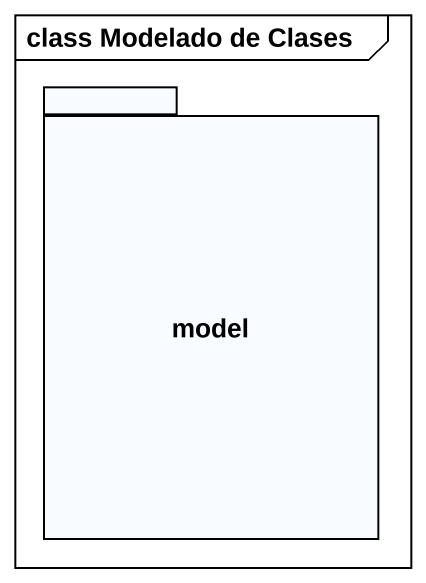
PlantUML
@startuml
mainframe class Modelado de Clases
package model {
}
@enduml
